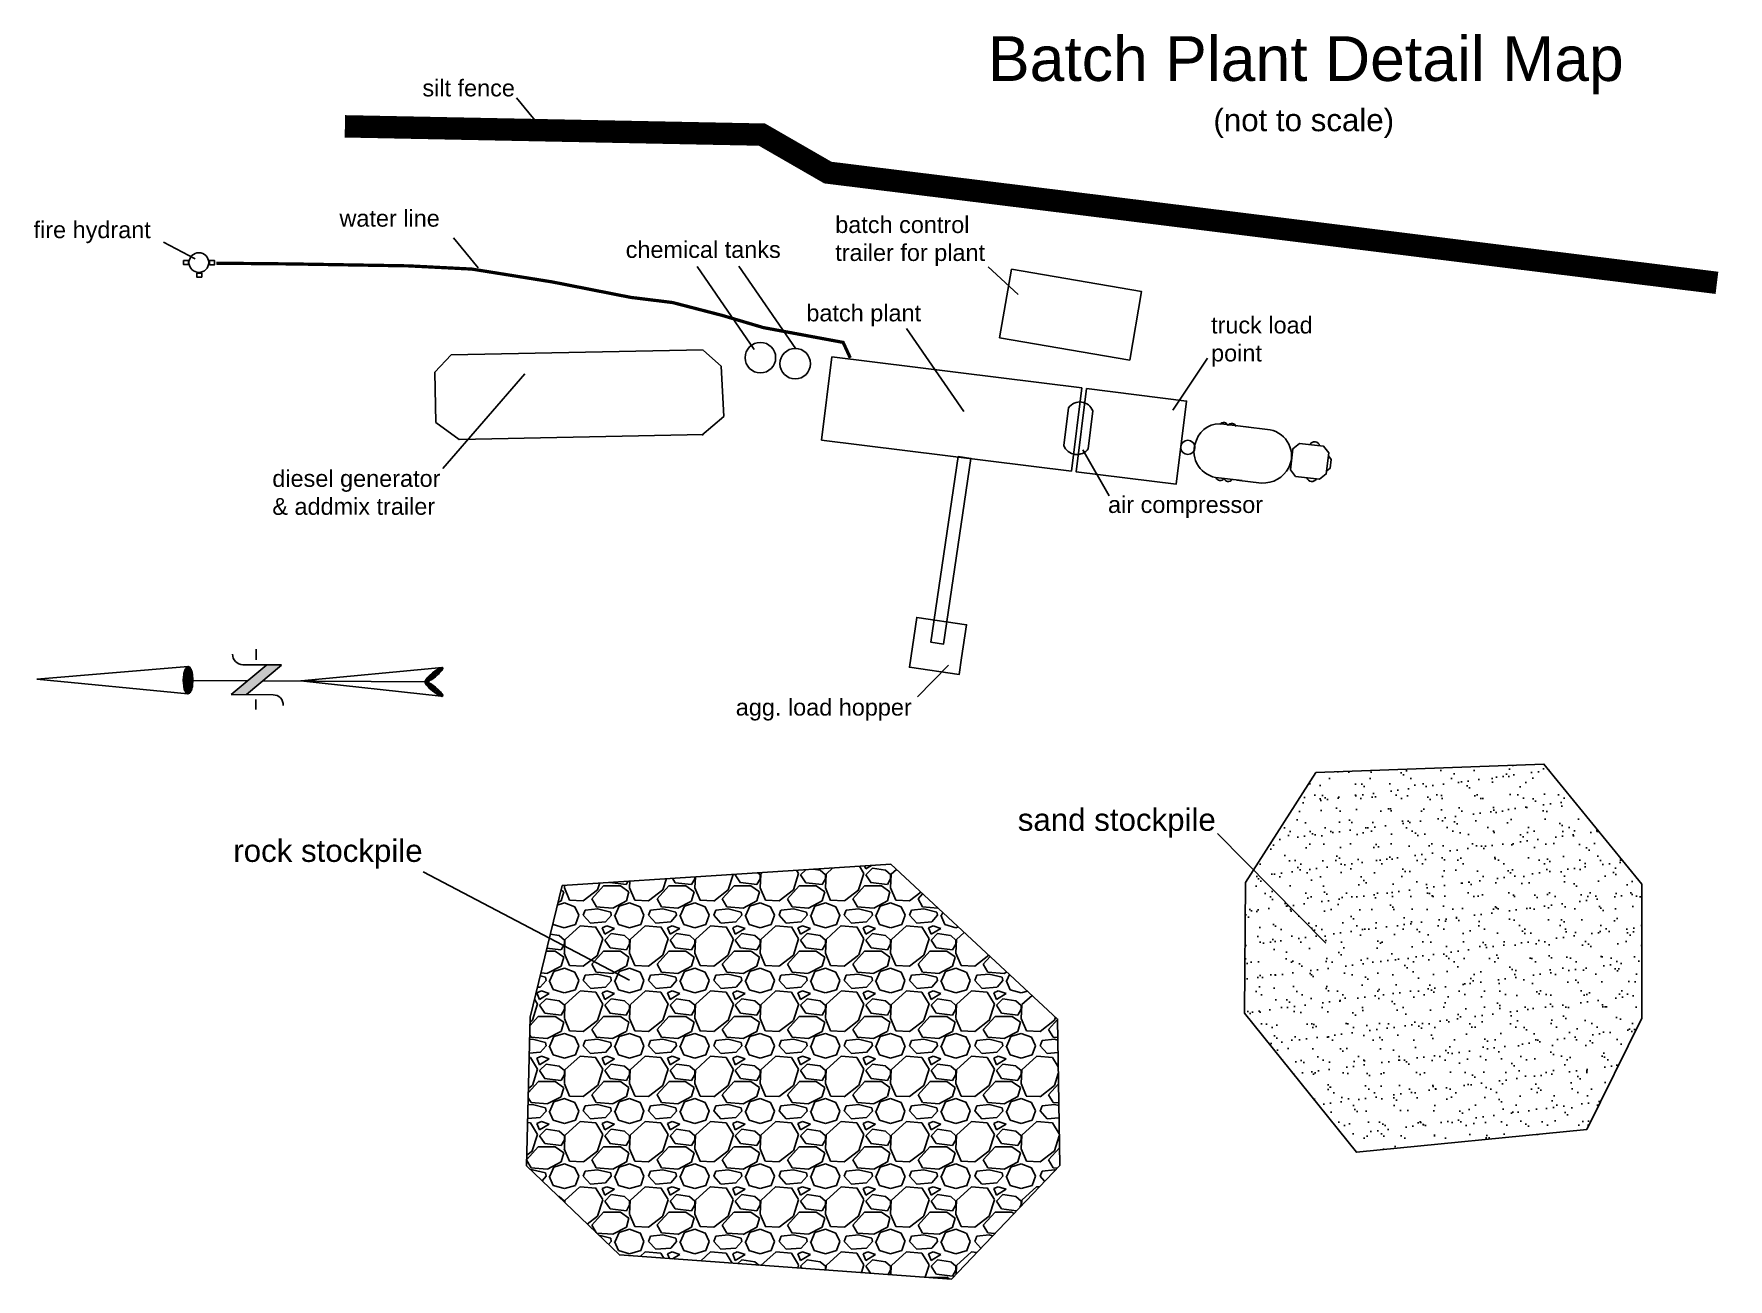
# Model space of a CAD drawing. Header units: inches. Extents: x 568 to 828, y 69 to 260.
import ezdxf

# ---------------------------------------------------------------- set-up
doc = ezdxf.new("R2010")
doc.units = ezdxf.units.IN
doc.header["$MEASUREMENT"] = 0
doc.layers.add('BASE', color=7, linetype='Continuous')
doc.layers.add('NARROW', color=7, linetype='Continuous')
doc.styles.get("Standard").update_dxf_attribs({"font": 'ARIAL.TTF'})

# ---------------------------------------------------------------- blocks, each defined once
blk = doc.blocks.new('A$C1E8A7981')
for points in [[(1.71, 1.783), (0.882, 1.784, 0.36878), (0.043, 1.157, 0.488105), (0.814, 0.002), (1.71, 0.002)], [(1.526, 0.001), (2.354, 0, 0.290418), (3.184, 0.612, 0.496309), (2.422, 1.783), (1.526, 1.783)]]:
    blk.add_lwpolyline(points, format="xyb")
blk = doc.blocks.new('A$C0A39146E')
for centre in [(0.133, -0.066), (0.4, -0.066)]:
    blk.add_arc(centre, 0.149, 26.3201, 153.6799)
blk = doc.blocks.new('A$C6CF03394')
at = {"color": 7}
for p, q in [((0.07, 6.99), (0, 1.17)), ((3.77, 1.09), (3.81, 6.95))]:
    blk.add_line(p, q, dxfattribs=at)
for centre, radius, start, end in [((1.92, 5.95), 2.13, 27.9707, 150.7283), ((1.91, 2.14), 2.14, 206.7873, 330.6939)]:
    blk.add_arc(centre, radius, start, end, dxfattribs=at)
blk = doc.blocks.new('North Arrow')
at = {"layer": 'NARROW'}
for p, q in [((32.43, 3.06), (32.43, 4.63)), ((0, 0), (22.36, 2)), ((0, 0), (22.33, -2.02)), ((28.77, -2.09), (34.02, 2.32)), ((36.18, 2.33), (30.46, 2.33)), ((36.16, 2.32), (31.04, -2.09)), ((39.1, 0.01), (59.96, 2.11)), ((31.2, -0.05), (21.66, -0.05)), ((21.66, -0.05), (21.66, -0.05)), ((28.77, -2.09), (34.95, -2.09)), ((57.45, -0.05), (33.41, -0.05)), ((59.83, -2.14), (39.04, -0.01)), ((57.69, -0.03), (57.77, -0.01)), ((57.77, -0.05), (57.69, -0.03)), ((32.43, -4.26), (32.43, -2.8))]:
    blk.add_line(p, q, dxfattribs=at)
blk.add_lwpolyline([(22.36, -2.03), (22.59, -1.93, 0.091577), (22.87, -1.44, 0.048306), (23.03, -0.75), (23.07, -0.01), (23.01, 0.82, 0.048306), (22.87, 1.42, 0.091577), (22.59, 1.91), (22.36, 2.01), (22.14, 1.91, 0.091577), (21.86, 1.42, 0.048306), (21.72, 0.82), (21.66, -0.01), (21.72, -0.83, 0.048306), (21.86, -1.44, 0.091577), (22.14, -1.93)], format="xyb", close=True, dxfattribs=at)
for points in [[(57.46, -0.03), (57.44, 0.08, -0.066818), (57.67, 0.47, -0.03073), (58.01, 0.84), (58.52, 1.29), (59.07, 1.7, -0.03073), (59.5, 1.95, -0.066818), (59.93, 2.1), (60.04, 2.06)], [(60.04, 2.06), (60.05, 1.95, -0.066818), (59.82, 1.56, -0.03073), (59.43, 1.14), (58.97, 0.74), (58.42, 0.33, -0.03073), (57.99, 0.08, -0.036692), (57.76, -0.02)], [(57.46, -0.04), (57.44, -0.15, 0.066818), (57.67, -0.54, 0.03073), (58.01, -0.9), (58.52, -1.36), (59.07, -1.77, 0.03073), (59.5, -2.02, 0.066818), (59.93, -2.17), (60.04, -2.13)], [(60.04, -2.13), (60.05, -2.01, 0.066818), (59.82, -1.63, 0.03073), (59.43, -1.2), (58.97, -0.8), (58.42, -0.4, 0.03073), (57.99, -0.15, 0.036692), (57.76, -0.05)]]:
    blk.add_lwpolyline(points, format="xyb", dxfattribs=at)
for centre, start, end in [((30.46, 3.86), 178.8769, 270), ((34.95, -3.62), 358.8769, 90)]:
    blk.add_arc(centre, 1.53, start, end, dxfattribs=at)
for points in [[(23.03, -0.76), (21.67, -0.05), (23.07, -0.05), (21.72, 0.82)], [(23.07, -0.05), (21.72, 0.82), (23.02, 0.75), (21.85, 1.42)], [(23.02, 0.75), (21.85, 1.42), (22.87, 1.44), (22.14, 1.91)], [(22.87, 1.44), (22.14, 1.91), (22.59, 1.91), (22.36, 2)], [(31.05, -2.09), (36.15, 2.36), (28.75, -2.06), (34.01, 2.36)], [(57.44, 0.08), (57.7, -0.01), (57.5, 0.21), (57.77, -0.01)], [(57.45, -0.04), (57.69, -0.02), (57.44, 0.08), (57.7, -0.01)], [(57.5, 0.21), (57.77, -0.01), (57.6, 0.39), (57.94, 0.06)], [(57.6, 0.39), (57.94, 0.06), (57.68, 0.5), (58.07, 0.13)], [(57.68, 0.5), (58.07, 0.13), (57.84, 0.66), (58.29, 0.26)], [(57.84, 0.66), (58.29, 0.26), (58.03, 0.86), (58.52, 0.41)], [(58.03, 0.86), (58.52, 0.41), (58.26, 1.07), (58.73, 0.57)], [(58.26, 1.07), (58.73, 0.57), (58.52, 1.3), (59.05, 0.81)], [(58.52, 1.3), (59.05, 0.81), (58.7, 1.42), (59.26, 0.99)], [(59.26, 1), (58.69, 1.42), (59.45, 1.15), (59, 1.65)], [(59.45, 1.15), (59, 1.65), (59.62, 1.34), (59.28, 1.82)], [(59.62, 1.34), (59.28, 1.82), (59.81, 1.55), (59.49, 1.95)], [(59.81, 1.55), (59.49, 1.95), (59.93, 1.73), (59.69, 2.04)], [(59.93, 1.73), (59.69, 2.04), (60.05, 1.94), (59.93, 2.1)], [(60.05, 1.94), (59.93, 2.1), (60.04, 2.06)], [(22.87, -1.44), (21.72, -0.87), (23.03, -0.76), (21.67, -0.05)], [(22.58, -1.93), (21.86, -1.45), (22.87, -1.44), (21.72, -0.87)], [(22.36, -2.01), (22.14, -1.93), (22.58, -1.93), (21.86, -1.45)], [(57.44, -0.14), (57.69, -0.02), (57.45, -0.04), (57.69, -0.02)], [(57.46, -0.19), (57.7, -0.03), (57.44, -0.14), (57.69, -0.02)], [(57.53, -0.33), (57.76, -0.05), (57.46, -0.19), (57.7, -0.03)], [(57.63, -0.48), (57.9, -0.1), (57.53, -0.33), (57.76, -0.05)], [(57.78, -0.66), (58.09, -0.2), (57.63, -0.48), (57.9, -0.1)], [(57.97, -0.87), (58.34, -0.35), (57.78, -0.66), (58.09, -0.2)], [(58.24, -1.11), (58.61, -0.54), (57.97, -0.87), (58.34, -0.35)], [(58.61, -1.43), (58.93, -0.77), (58.24, -1.11), (58.61, -0.54)], [(58.91, -1.64), (59.2, -1), (58.61, -1.43), (58.93, -0.77)], [(59.12, -1.79), (59.57, -1.36), (58.92, -1.65), (59.2, -1.01)], [(59.35, -1.93), (59.81, -1.62), (59.12, -1.79), (59.57, -1.36)], [(59.54, -1.32), (59.41, -1.18), (59.21, -1.01)], [(59.58, -2.05), (59.93, -1.79), (59.35, -1.93), (59.81, -1.62)], [(59.78, -2.13), (60.05, -2.01), (59.58, -2.05), (59.93, -1.79)], [(59.92, -2.17), (60.04, -2.13), (59.78, -2.13), (60.05, -2.01)]]:
    blk.add_solid(points, dxfattribs=at)

msp = doc.modelspace()

# ---------------------------------------------------------------- hatches: boundary and pattern name
h = msp.add_hatch()
h.set_pattern_fill('AR-SAND', color=35, scale=2, style=0)
h.set_pattern_definition([(37.5, (588.562, -77.451), (-0.125987, 3.853648), [0, -3.04, 0, -3.4, 0, -3.25]), (7.5, (588.562, -77.451), (3.53955, 5.64429), [0, -1.64, 0, -2.74, 0, -1.05]), (327.5, (586.102, -77.451), (6.228284, 0.011318), [0, -1, 0, -3.6, 0, -4.7]), (317.5, (586.102, -77.451), (6.01225, 1.75535), [0, -0.5, 0, -2.36, 0, -2.7])])
h.paths.add_polyline_path([(764.34, 146.84), (753.54, 129.96), (753.39, 109.94), (770.54, 88.65), (805.84, 92.11), (814.3, 109.17), (814.3, 129.74), (799.29, 148.13)])
h = msp.add_hatch()
h.set_pattern_fill('GRAVEL', color=252, scale=10, style=0)
h.set_pattern_definition([(228.0128, (506.31265, -45.1069), (-79.9999823, -90.0000134), [1.34536, -133.19088]), (184.9697, (505.41265, -46.10686), (120.0000105, 9.9999131), [2.30868, -228.55925]), (132.5104, (503.11265, -46.30686), (99.9999072, -110.0000867), [1.62788, -161.16032]), (267.2737, (499.21265, -48.80686), (9.9999602, 200.00000295), [2.10238, -208.13558]), (292.8337, (499.11265, -50.90686), (-50.00009905, 119.9999641), [2.06155, -204.09373]), (357.2737, (499.91265, -52.80686), (-200.00000295, 9.9999602), [2.10238, -208.13558]), (37.6942, (502.01265, -52.90686), (-130.00007346, -99.99990405), [2.78029, -275.24849]), (72.2553, (504.21265, -51.20686), (70.00010763, 219.9999623), [2.62488, -259.86321]), (121.4296, (505.01265, -48.70686), (-80.00008234, 129.9999504), [2.1095, -208.84073]), (175.2364, (503.91265, -46.9069), (110.0000095, -9.9999153), [2.40832, -118.00763]), (222.3974, (501.51265, -46.70686), (-120.0000735, -109.99992082), [3.11448, -308.33375]), (138.8141, (509.11265, -48.9069), (-70.0000295, 59.999973), [1.063, -105.23844]), (171.4692, (508.31265, -48.20686), (129.99998285, -20.0000791), [2.02237, -200.2151]), (225, (506.313, -47.907), (-1e-15, -10), [1.4142, -12.72792]), (203.1986, (505.6126, -46.7069), (49.9999973, 20.000013), [0.76158, -75.39615]), (291.8014, (504.9126, -47.0069), (-9.999999, 30.000003), [1.07703, -52.77462]), (30.9638, (505.3126, -48.0069), (29.99998, 20.000025), [1.7493, -56.56023]), (161.5651, (506.8126, -47.107), (20.000004, -9.999984), [1.2649, -30.35787]), (16.3895, (499.11265, -47.00686), (100.000022, 29.9999271), [1.772, -175.42845]), (70.3462, (500.81265, -46.50686), (-39.9999525, -110.0000214), [1.4866, -147.17408]), (293.1986, (506.8126, -45.1069), (-20.000013, 49.9999973), [1.52315, -74.63458]), (343.6105, (507.41265, -46.50686), (-100.000022, 29.9999271), [1.772, -175.42845]), (339.444, (499.1126, -53.2069), (-50.0000184, 19.99996), [1.7088, -83.73124]), (294.7751, (500.71265, -53.80686), (-49.9999219, 110.0000342), [1.43178, -141.74643]), (66.8014, (506.9126, -55.1069), (20.000013, 49.9999973), [1.52315, -74.63458]), (17.354, (507.51265, -53.70686), (-130.0000202, -39.999945), [1.6763, -165.95424]), (69.444, (502.0126, -55.1069), (-19.99996, -50.0000184), [0.8544, -84.58564]), (101.3099, (506.3126, -55.1069), (-9.999976, 40.000008), [0.5099, -50.4803]), (165.9638, (506.2126, -54.6069), (30.000005, -9.99998), [2.06155, -39.1695]), (186.009, (504.21265, -54.10686), (99.9999975, 9.9999932), [1.9105, -189.13923]), (303.6901, (505.3126, -48.907), (-10.000013, 19.999996), [1.44222, -34.6133]), (353.1572, (506.11265, -50.10686), (169.99999365, -20.00008), [2.51794, -249.27563]), (60.9454, (508.6126, -50.4069), (-40.0000003, -70.000004), [1.02956, -101.92674]), (90, (509.113, -49.507), (-10, 10), [0.6, -9.4]), (120.2564, (504.01265, -53.80686), (39.9999489, -70.0000246), [1.38924, -137.5352]), (48.0128, (503.31265, -52.6069), (79.9999823, 90.0000134), [2.69072, -131.84552]), (0, (505.113, -50.607), (10, 10), [2.6, -7.4]), (325.3048, (507.71265, -50.60686), (-99.9999426, 70.0000861), [1.58114, -156.53274]), (254.0546, (509.0126, -51.5069), (-9.999999, -40.000001), [1.45602, -71.34508]), (207.646, (508.61265, -52.90686), (-189.9999581, -100.00007713), [2.37065, -234.69474]), (175.4261, (506.51265, -54.00686), (-130.0000056, 9.999948), [2.50799, -248.29074])])
h.paths.add_polyline_path([(648.83, 129.55), (643.95, 109.34), (643.4, 86.55), (657.61, 72.89), (708.5, 69.19), (725.08, 86.63), (724.75, 109.06), (699.19, 132.78)])

# ---------------------------------------------------------------- linework, layer by layer
at = {"color": 7}
for p, q in [((641.86, 250.28), (645.65, 245.68)), ((632.2, 228.81), (635.99, 224.21)), ((587.74, 228.13), (592.59, 225.6)), ((714.12, 224.35), (718.71, 220.13))]:
    msp.add_line(p, q, dxfattribs=at)
for p, q in [((669.52, 224.39), (678.28, 211.7)), ((675.91, 224.45), (684.66, 211.76)), ((701.62, 214.88), (710.38, 202.18)), ((631.86, 210.84), (629.35, 208.22)), ((670.43, 211.64), (631.86, 210.84)), ((670.49, 211.54), (673.19, 209.11)), ((747.74, 210.35), (742.42, 202.38)), ((629.35, 208.22), (629.51, 200.5)), ((643.13, 207.94), (630.58, 193.44)), ((673.19, 209.11), (673.6, 201.41)), ((629.51, 200.5), (633.06, 197.9)), ((673.6, 201.41), (670.26, 198.54)), ((633.06, 197.9), (670.52, 198.67)), ((732.67, 189.23), (728.62, 196.31)), ((703.31, 158.46), (708.04, 163.29)), ((749.25, 137.51), (765.89, 120.71)), ((627.53, 131.6), (659.16, 115.01))]:
    msp.add_line(p, q)
at = {"color": 200, "const_width": 3.43}
msp.add_lwpolyline([(825.8, 221.9), (689.56, 238.8), (679.46, 244.62), (615.55, 245.89)], dxfattribs=at)
at = {"color": 7}
for points in [[(590.82, 225.34), (591.58, 225.34), (591.58, 224.71), (590.82, 224.71)], [(592.85, 223.4), (593.61, 223.4), (593.61, 222.77), (592.85, 222.77)], [(594.8, 225.3), (595.57, 225.3), (595.57, 224.67), (594.8, 224.67)], [(717.69, 223.99), (737.64, 220.55), (735.83, 210.05), (715.88, 213.49)]]:
    msp.add_lwpolyline(points, close=True, dxfattribs=at)
at = {"color": 5, "const_width": 0.5}
msp.add_lwpolyline([(595.87, 224.91), (607.27, 224.8), (625.32, 224.5), (634.99, 224.01), (647.32, 222.04), (659.35, 219.67), (665.76, 218.88), (673.36, 216.91), (679.67, 215.04), (691.9, 212.77), (692.99, 210.4)], dxfattribs=at)
for points in [[(690.19, 210.57), (728.47, 205.8), (726.88, 193.04), (688.6, 197.81), (690.19, 210.57)], [(729.21, 205.69), (727.62, 192.93), (742.93, 191.02), (744.52, 203.78), (729.21, 205.69)], [(709.53, 195.27), (711.48, 194.98), (707.29, 166.53), (705.34, 166.82), (709.53, 195.27)], [(761.84, 197.29), (760.81, 196.48), (760.43, 193.26), (761.24, 192.23), (764.91, 191.79), (765.94, 192.6), (766.33, 195.82), (765.52, 196.85), (761.84, 197.29)], [(766.27, 195.36), (766.68, 194.84), (766.51, 193.47), (766, 193.06)]]:
    msp.add_lwpolyline(points)
msp.add_lwpolyline([(710.06, 164.41), (710.81, 169.5), (703.18, 170.62), (702.05, 162.99), (709.69, 161.87)], close=True)
at = {"color": 35}
msp.add_lwpolyline([(764.34, 146.84), (753.54, 129.96), (753.39, 109.94), (770.54, 88.65), (805.84, 92.11), (814.3, 109.17), (814.3, 129.74), (799.29, 148.13)], close=True, dxfattribs=at)
at = {"color": 252}
msp.add_lwpolyline([(648.83, 129.55), (643.95, 109.34), (643.4, 86.55), (657.61, 72.89), (708.5, 69.19), (725.08, 86.63), (724.75, 109.06), (699.19, 132.78)], close=True, dxfattribs=at)
at = {"color": 7}
for centre, radius in [((593.17, 225.01), 1.51), ((679.22, 210.43), 2.34), ((684.56, 209.51), 2.34)]:
    msp.add_circle(centre, radius, dxfattribs=at)
msp.add_circle((744.72, 196.68), 1.09)
for centre, radius, start, end in [((750.24, 199.8), 0.688, 19.5031, 146.8629), ((751.47, 199.65), 0.688, 19.5031, 146.8629), ((764.15, 196.75), 0.792, 13.423, 152.9431), ((763.73, 192.23), 0.792, 193.423, 332.9431)]:
    msp.add_arc(centre, radius, start, end)

# ---------------------------------------------------------------- block references
at = {"color": 7, "rotation": 353.4603144087541}
msp.add_blockref('A$C6CF03394', (725.59, 195.82), dxfattribs=at)
at = {"yscale": 4.628475000000013, "zscale": 4.628475}
for name, p, xscale, rotation in [('A$C1E8A7981', (745.21, 192.51), 4.628474999999941, 353.1830312534154), ('A$C0A39146E', (751.48, 191.76), 4.628474999999945, 173.1830312534154)]:
    msp.add_blockref(name, p, dxfattribs=dict(at, xscale=xscale, rotation=rotation))
at = {"layer": 'BASE', "xscale": 1.035618753638064, "yscale": 1.035618753638062, "zscale": 1.035618750000579, "rotation": 359.6483304229104}
msp.add_blockref('North Arrow', (568.36, 161.14), dxfattribs=at)

# ---------------------------------------------------------------- texts
at = {"attachment_point": 1}
for s, insert, char_height, width in [('Batch Plant Detail Map', (714.09, 259.7), 6.857, 100.7277), ('silt fence', (627.43, 253.05), 2.571, 26.0354), ('(not to scale)', (748.64, 248.57), 3.4285, 40.0981), ('fire hydrant', (567.84, 231.32), 2.5714, 26.0354), ('water line', (614.72, 233.08), 2.571, 26.0354), ('batch control trailer for plant', (690.69, 232.11), 2.5714, 27.5522), ('chemical tanks', (658.58, 228.29), 2.5714, 26.0354), ('batch plant ', (686.27, 218.57), 2.5714, 18.0822), ('truck load point', (748.28, 216.71), 2.5714, 19.1743), ('diesel generator & addmix trailer', (604.43, 193.2), 2.5714, 27.5522), ('air compressor', (732.49, 189.2), 2.5714, 25.6816), ('agg. load hopper', (675.45, 158.14), 2.5714, 30.0736), ('sand stockpile', (718.66, 141.33), 3.4285, 40.0981), ('rock stockpile', (598.45, 136.57), 3.4285, 40.0981)]:
    msp.add_mtext(s, dxfattribs=dict(at, insert=insert, char_height=char_height, width=width))

doc.saveas('drawing.dxf')
